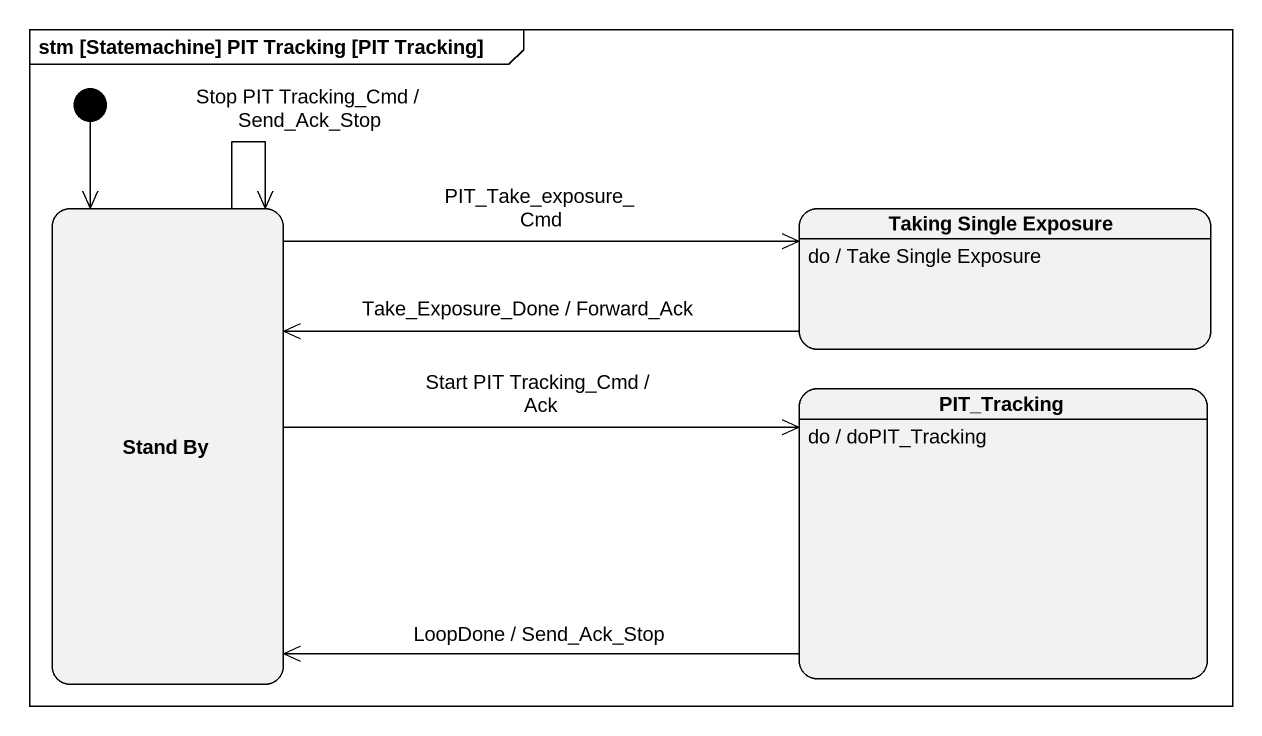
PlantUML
@startuml
mainframe stm [Statemachine] PIT Tracking [PIT Tracking]
hide empty description
state "Stand By" as Stand_By
state "Taking Single Exposure" as Taking_Single_Exposure
Taking_Single_Exposure : do / Take Single Exposure
state PIT_Tracking
PIT_Tracking : do / doPIT_Tracking
[*] --> Stand_By
Stand_By --> Stand_By : Stop PIT Tracking_Cmd / Send_Ack_Stop
Stand_By -right-> Taking_Single_Exposure : PIT_Take_exposure_Cmd
Stand_By -right-> PIT_Tracking : Start PIT Tracking_Cmd / Ack
Taking_Single_Exposure -left-> Stand_By : Take_Exposure_Done / Forward_Ack
PIT_Tracking -left-> Stand_By : LoopDone / Send_Ack_Stop
@enduml
